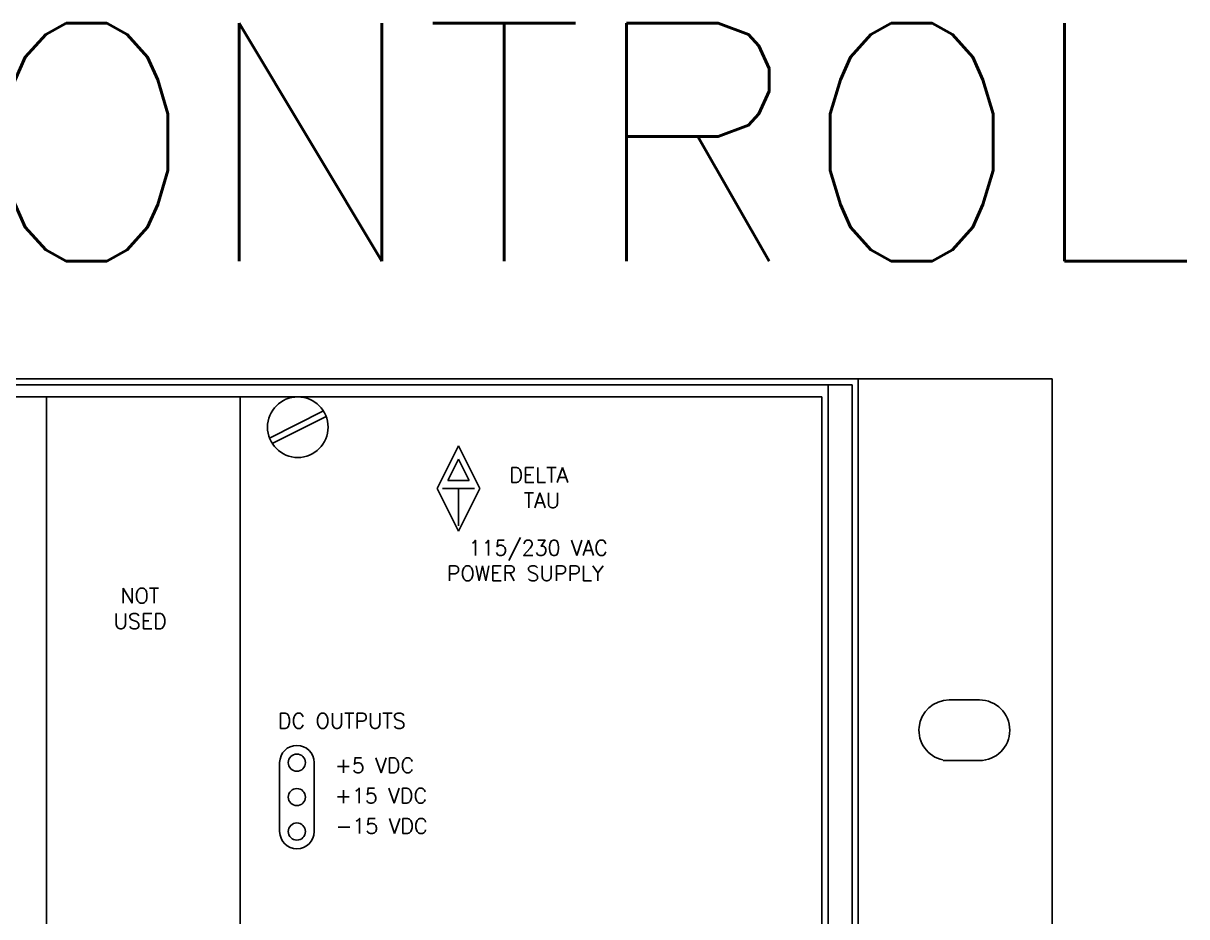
# Model space of a CAD drawing. Extents: x 0 to 34, y 0 to 22.
# Drawn here: x 17.367 to 18.23, y 13.464 to 14.126 of the extents above; entities that cross this region are included whole.
import ezdxf
from ezdxf.enums import TextEntityAlignment as Align

# ---------------------------------------------------------------- set-up
doc = ezdxf.new("R2010")
doc.units = 0
doc.header["$LTSCALE"] = 0.375
doc.header["$MEASUREMENT"] = 0
doc.linetypes.add('Standard', pattern=[0])
for name, color, linetype in [('Free_graphics', 2, 'Continuous'), ('TEXT', 7, 'Continuous'), ('Texts', 2, 'Continuous')]:
    doc.layers.add(name, color=color, linetype=linetype)
doc.styles.add('EPLFONT_00', font='simplex.shx', dxfattribs={"width": 0.8})
doc.styles.add('ROMANS', font='ROMANS.shx')

msp = doc.modelspace()

# ---------------------------------------------------------------- linework, layer by layer
at = {"layer": 'Free_graphics', "color": 2, "linetype": 'Standard', "lineweight": -3}
for p, q in [((15.68635, 13.86271), (17.98612, 13.86271)), ((15.68635, 13.86271), (17.98612, 13.86271)), ((17.98612, 12.92842), (17.98612, 13.86271)), ((17.98612, 13.86271), (18.12986, 13.86271)), ((17.98612, 13.86271), (17.98612, 12.92842)), ((17.98612, 12.92842), (17.98612, 13.86271)), ((17.98612, 13.86271), (18.12986, 13.86271)), ((17.98612, 13.86271), (17.98612, 12.92842)), ((18.12986, 13.86271), (18.12986, 12.92842)), ((18.12986, 13.86271), (18.12986, 12.92842)), ((15.69084, 13.85822), (17.98163, 13.85822)), ((15.69084, 13.85822), (17.98163, 13.85822)), ((17.96366, 12.93292), (17.96366, 13.85822)), ((17.96366, 12.93292), (17.96366, 13.85822)), ((17.98163, 13.85822), (17.98163, 12.93292)), ((17.98163, 13.85822), (17.98163, 12.93292)), ((17.52796, 12.93741), (17.52796, 13.84923)), ((17.52796, 13.84923), (17.95917, 13.84923)), ((17.52796, 12.93741), (17.52796, 13.84923)), ((17.52796, 13.84923), (17.95917, 13.84923)), ((17.95917, 13.84923), (17.95917, 12.93741)), ((17.95917, 13.84923), (17.95917, 12.93741)), ((17.54953, 13.81876), (17.5897, 13.83885)), ((17.54953, 13.81876), (17.5897, 13.83885)), ((17.55154, 13.81474), (17.59171, 13.83482)), ((17.55154, 13.81474), (17.59171, 13.83482)), ((18.0535, 13.62465), (18.07596, 13.62465)), ((18.0535, 13.62465), (18.07596, 13.62465)), ((18.04901, 13.57973), (18.07596, 13.57973)), ((18.04901, 13.57973), (18.07596, 13.57973))]:
    msp.add_line(p, q, dxfattribs=at)
at = {"layer": 'Free_graphics', "color": 4, "linetype": 'Standard', "lineweight": -3}
for p, q in [((17.24049, 13.84923), (17.38423, 13.84923)), ((17.24049, 13.84923), (17.38423, 13.84923)), ((17.38423, 13.84923), (17.38423, 12.93741)), ((17.38423, 12.93741), (17.38423, 13.84923)), ((17.38423, 13.84923), (17.52796, 13.84923)), ((17.38423, 13.84923), (17.38423, 12.93741)), ((17.38423, 12.93741), (17.38423, 13.84923)), ((17.38423, 13.84923), (17.52796, 13.84923)), ((17.52796, 13.84923), (17.52796, 12.93741)), ((17.52796, 13.84923), (17.52796, 12.93741)), ((17.55714, 13.52712), (17.55714, 13.57822)), ((17.55714, 13.52712), (17.55714, 13.57822)), ((17.58269, 13.52712), (17.58269, 13.57822)), ((17.58269, 13.52712), (17.58269, 13.57822))]:
    msp.add_line(p, q, dxfattribs=at)
at = {"layer": 'Free_graphics', "color": 3, "linetype": 'Standard', "lineweight": -3}
for p, q in [((17.67396, 13.78135), (17.68974, 13.81294)), ((17.67396, 13.78135), (17.68974, 13.81294)), ((17.70551, 13.78139), (17.68974, 13.81298)), ((17.70551, 13.78139), (17.68974, 13.81298)), ((17.68187, 13.78732), (17.68974, 13.80309)), ((17.68187, 13.78732), (17.68974, 13.80309)), ((17.69761, 13.78732), (17.68974, 13.80309)), ((17.69761, 13.78732), (17.68974, 13.80309)), ((17.68183, 13.78732), (17.69761, 13.78732)), ((17.68183, 13.78732), (17.69761, 13.78732)), ((17.6897, 13.7498), (17.67393, 13.78139)), ((17.6897, 13.7498), (17.67393, 13.78139)), ((17.67788, 13.78139), (17.70156, 13.78139)), ((17.67788, 13.78139), (17.70156, 13.78139)), ((17.68974, 13.7498), (17.70551, 13.78139)), ((17.68974, 13.75376), (17.68974, 13.78139)), ((17.68974, 13.7498), (17.70551, 13.78139)), ((17.68974, 13.75376), (17.68974, 13.78139))]:
    msp.add_line(p, q, dxfattribs=at)
at = {"layer": 'Free_graphics', "color": 2, "linetype": 'Standard', "lineweight": -3}
msp.add_circle((17.57062, 13.82681), 0.02246, dxfattribs=at)
msp.add_circle((17.57062, 13.82681), 0.02246, dxfattribs=at)
at = {"layer": 'Free_graphics', "color": 4, "linetype": 'Standard', "lineweight": -3}
for centre in [(17.56994, 13.57822), (17.56994, 13.57822), (17.56994, 13.55267), (17.56994, 13.55267), (17.56994, 13.52712), (17.56994, 13.52712)]:
    msp.add_circle(centre, 0.00636, dxfattribs=at)
at = {"layer": 'Free_graphics', "color": 2, "linetype": 'Standard', "lineweight": -3}
for centre, start, end in [((18.0535, 13.60219), 90, 258), ((18.0535, 13.60219), 90, 258), ((18.07596, 13.60219), 270, 90), ((18.07596, 13.60219), 270, 90)]:
    msp.add_arc(centre, 0.02246, start, end, dxfattribs=at)
at = {"layer": 'Free_graphics', "color": 4, "linetype": 'Standard', "lineweight": -3}
for centre, start, end in [((17.56994, 13.57822), 0, 180), ((17.56994, 13.57822), 0, 180), ((17.56994, 13.52712), 180, 0), ((17.56994, 13.52712), 180, 0)]:
    msp.add_arc(centre, 0.01276, start, end, dxfattribs=at)

# ---------------------------------------------------------------- texts
at = {"layer": 'TEXT', "style": 'ROMANS'}
msp.add_text('PMAC MOTION CONTROL', height=0.1762125, dxfattribs=at).set_placement((16.83623, 13.94995, 0.32833), align=Align.CENTER)
at = {"layer": 'Texts', "color": 3, "lineweight": -3, "style": 'EPLFONT_00'}
for s, height, p in [('DELTA', 0.011211, (17.72745, 13.78573)), ('DELTA', 0.011211, (17.72745, 13.78573)), ('TAU', 0.011211, (17.73809, 13.76704)), ('TAU', 0.011211, (17.73809, 13.76704)), ('115/230 VAC', 0.0112114, (17.69719, 13.73179)), ('115/230 VAC', 0.0112114, (17.69719, 13.73179)), ('POWER SUPPLY', 0.0112114, (17.68112, 13.71291)), ('POWER SUPPLY', 0.0112114, (17.68112, 13.71291)), ('DC OUTPUTS', 0.011211, (17.55593, 13.60357)), ('DC OUTPUTS', 0.011211, (17.55593, 13.60357)), ('+5 VDC', 0.011211, (17.59824, 13.57055)), ('+5 VDC', 0.011211, (17.59824, 13.57055)), ('+15 VDC', 0.011211, (17.59824, 13.54809)), ('+15 VDC', 0.011211, (17.59824, 13.54809)), ('-15 VDC', 0.011211, (17.59862, 13.52564)), ('-15 VDC', 0.011211, (17.59862, 13.52564))]:
    msp.add_text(s, height=height, dxfattribs=at).set_placement(p)
at = {"layer": 'Texts', "color": 2, "lineweight": -3, "style": 'EPLFONT_00'}
for s, p in [('NOT', (17.43913, 13.69631)), ('NOT', (17.43913, 13.69631)), ('USED', (17.43414, 13.67744)), ('USED', (17.43414, 13.67744))]:
    msp.add_text(s, height=0.011211, dxfattribs=at).set_placement(p)

doc.saveas('drawing.dxf')
